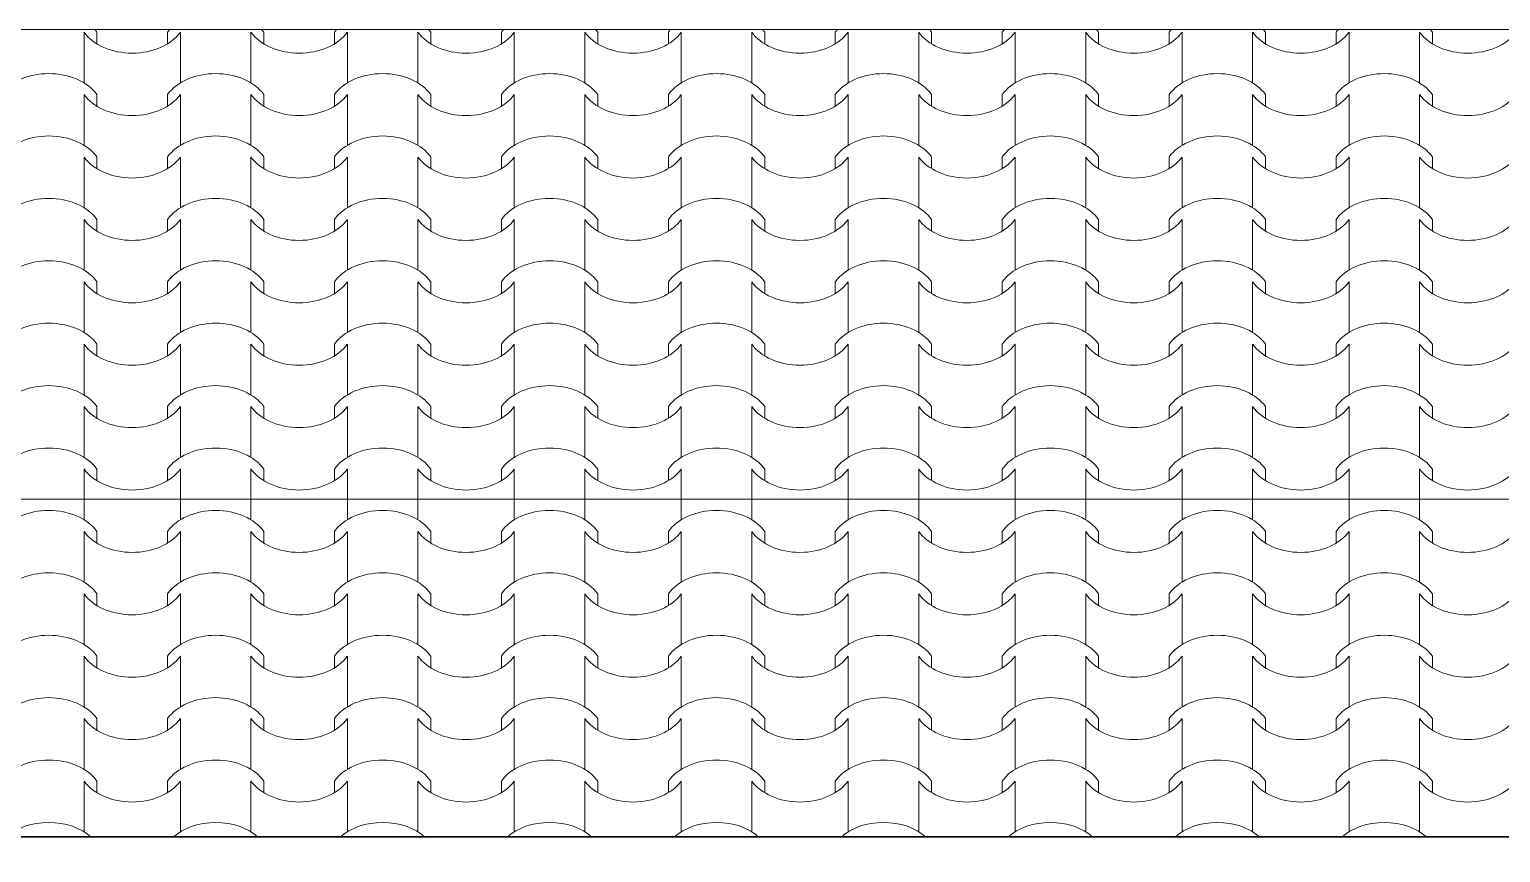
# Model space of a CAD drawing. Header units: millimetres. Extents: x -6000 to 12300, y -11438 to 14364.
# Drawn here: x 7997 to 10504, y 2636 to 4039 of the extents above; entities that cross this region are included whole.
import ezdxf

# ---------------------------------------------------------------- set-up
doc = ezdxf.new("R2010")
doc.units = ezdxf.units.MM
doc.header["$MEASUREMENT"] = 0
doc.layers.add('Shell - Roof', color=7, linetype='Continuous')
doc.layers.add('Structural - Bearing', color=7, linetype='Continuous')
for name, color, linetype, lineweight, true_color in [('Shell - Roof_Pen_No__172', 7, 'Continuous', 13, 0xbf8080), ('Shell - Roof_Pen_No__92', 7, 'Continuous', 13, 0xbf8080), ('Structural - Bearing_Pen_No__89', 7, 'Continuous', 20, 0x71cebe)]:
    doc.layers.add(name, color=color, linetype=linetype, lineweight=lineweight, true_color=true_color)
doc.layers.add('Shell - Roof_Pen_No__32', color=15, linetype='Continuous', lineweight=35)

# ---------------------------------------------------------------- blocks, each defined once
blk = doc.blocks.new('Slab_1_5', base_point=(5100, -111.4))
at = {"layer": 'Structural - Bearing_Pen_No__89', "linetype": 'Continuous', "flags": 128}
blk.add_lwpolyline([(5100, -111.4), (5100, 3238.6), (11500, 3238.6), (11500, -3761.4), (2000, -3761.4), (2000, -111.4)], close=True, dxfattribs=at)
blk = doc.blocks.new('*X6')
at = {"layer": 'Shell - Roof_Pen_No__92', "linetype": 'Continuous'}
for p, q in [((8090.3, 3990.8), (8090.3, 4033.9)), ((8112.3, 4014.1), (8112.3, 4033.9)), ((8232.5, 4014.1), (8232.5, 4033.9)), ((8254.5, 3990.8), (8254.5, 4033.9)), ((8374.8, 3990.8), (8374.8, 4033.9)), ((8396.8, 4014.1), (8396.8, 4033.9)), ((8517, 4014.1), (8517, 4033.9)), ((8539, 3990.8), (8539, 4033.9)), ((8659.2, 3990.8), (8659.2, 4033.9)), ((8681.2, 4014.1), (8681.2, 4033.9)), ((8801.5, 4014.1), (8801.5, 4033.9)), ((8823.5, 3990.8), (8823.5, 4033.9)), ((8943.7, 3990.8), (8943.7, 4033.9)), ((8965.7, 4014.1), (8965.7, 4033.9)), ((9086, 4014.1), (9086, 4033.9)), ((9108, 3990.8), (9108, 4033.9)), ((9228.2, 3990.8), (9228.2, 4033.9)), ((9250.2, 4014.1), (9250.2, 4033.9)), ((9370.4, 4014.1), (9370.4, 4033.9)), ((9392.4, 3990.8), (9392.4, 4033.9)), ((9512.7, 3990.8), (9512.7, 4033.9)), ((9534.7, 4014.1), (9534.7, 4033.9)), ((9654.9, 4014.1), (9654.9, 4033.9)), ((9676.9, 3990.8), (9676.9, 4033.9)), ((9797.2, 3990.8), (9797.2, 4033.9)), ((9819.2, 4014.1), (9819.2, 4033.9)), ((9939.4, 4014.1), (9939.4, 4033.9)), ((9961.4, 3990.8), (9961.4, 4033.9)), ((10081.6, 3990.8), (10081.6, 4033.9)), ((10103.6, 4014.1), (10103.6, 4033.9)), ((10223.9, 4014.1), (10223.9, 4033.9)), ((10245.9, 3990.8), (10245.9, 4033.9)), ((10366.1, 3990.8), (10366.1, 4033.9)), ((10388.1, 4014.1), (10388.1, 4033.9)), ((8090.3, 3947.7), (8090.3, 3990.8)), ((8254.5, 3947.7), (8254.5, 3990.8)), ((8374.8, 3947.7), (8374.8, 3990.8)), ((8539, 3947.7), (8539, 3990.8)), ((8659.2, 3947.7), (8659.2, 3990.8)), ((8823.5, 3947.7), (8823.5, 3990.8)), ((8943.7, 3947.7), (8943.7, 3990.8)), ((9108, 3947.7), (9108, 3990.8)), ((9228.2, 3947.7), (9228.2, 3990.8)), ((9392.4, 3947.7), (9392.4, 3990.8)), ((9512.7, 3947.7), (9512.7, 3990.8)), ((9676.9, 3947.7), (9676.9, 3990.8)), ((9797.2, 3947.7), (9797.2, 3990.8)), ((9961.4, 3947.7), (9961.4, 3990.8)), ((10081.6, 3947.7), (10081.6, 3990.8)), ((10245.9, 3947.7), (10245.9, 3990.8)), ((10366.1, 3947.7), (10366.1, 3990.8)), ((8090.3, 3884.5), (8090.3, 3927.6)), ((8112.3, 3907.8), (8112.3, 3927.6)), ((8232.5, 3907.8), (8232.5, 3927.6)), ((8254.5, 3884.5), (8254.5, 3927.6)), ((8374.8, 3884.5), (8374.8, 3927.6)), ((8396.8, 3907.8), (8396.8, 3927.6)), ((8517, 3907.8), (8517, 3927.6)), ((8539, 3884.5), (8539, 3927.6)), ((8659.2, 3884.5), (8659.2, 3927.6)), ((8681.2, 3907.8), (8681.2, 3927.6)), ((8801.5, 3907.8), (8801.5, 3927.6)), ((8823.5, 3884.5), (8823.5, 3927.6)), ((8943.7, 3884.5), (8943.7, 3927.6)), ((8965.7, 3907.8), (8965.7, 3927.6)), ((9086, 3907.8), (9086, 3927.6)), ((9108, 3884.5), (9108, 3927.6)), ((9228.2, 3884.5), (9228.2, 3927.6)), ((9250.2, 3907.8), (9250.2, 3927.6)), ((9370.4, 3907.8), (9370.4, 3927.6)), ((9392.4, 3884.5), (9392.4, 3927.6)), ((9512.7, 3884.5), (9512.7, 3927.6)), ((9534.7, 3907.8), (9534.7, 3927.6)), ((9654.9, 3907.8), (9654.9, 3927.6)), ((9676.9, 3884.5), (9676.9, 3927.6)), ((9797.2, 3884.5), (9797.2, 3927.6)), ((9819.2, 3907.8), (9819.2, 3927.6)), ((9939.4, 3907.8), (9939.4, 3927.6)), ((9961.4, 3884.5), (9961.4, 3927.6)), ((10081.6, 3884.5), (10081.6, 3927.6)), ((10103.6, 3907.8), (10103.6, 3927.6)), ((10223.9, 3907.8), (10223.9, 3927.6)), ((10245.9, 3884.5), (10245.9, 3927.6)), ((10366.1, 3884.5), (10366.1, 3927.6)), ((10388.1, 3907.8), (10388.1, 3927.6)), ((8090.3, 3841.4), (8090.3, 3884.5)), ((8254.5, 3841.4), (8254.5, 3884.5)), ((8374.8, 3841.4), (8374.8, 3884.5)), ((8539, 3841.4), (8539, 3884.5)), ((8659.2, 3841.4), (8659.2, 3884.5)), ((8823.5, 3841.4), (8823.5, 3884.5)), ((8943.7, 3841.4), (8943.7, 3884.5)), ((9108, 3841.4), (9108, 3884.5)), ((9228.2, 3841.4), (9228.2, 3884.5)), ((9392.4, 3841.4), (9392.4, 3884.5)), ((9512.7, 3841.4), (9512.7, 3884.5)), ((9676.9, 3841.4), (9676.9, 3884.5)), ((9797.2, 3841.4), (9797.2, 3884.5)), ((9961.4, 3841.4), (9961.4, 3884.5)), ((10081.6, 3841.4), (10081.6, 3884.5)), ((10245.9, 3841.4), (10245.9, 3884.5)), ((10366.1, 3841.4), (10366.1, 3884.5)), ((8090.3, 3778.2), (8090.3, 3821.3)), ((8112.3, 3801.5), (8112.3, 3821.3)), ((8232.5, 3801.5), (8232.5, 3821.3)), ((8254.5, 3778.2), (8254.5, 3821.3)), ((8374.8, 3778.2), (8374.8, 3821.3)), ((8396.8, 3801.5), (8396.8, 3821.3)), ((8517, 3801.5), (8517, 3821.3)), ((8539, 3778.2), (8539, 3821.3)), ((8659.2, 3778.2), (8659.2, 3821.3)), ((8681.2, 3801.5), (8681.2, 3821.3)), ((8801.5, 3801.5), (8801.5, 3821.3)), ((8823.5, 3778.2), (8823.5, 3821.3)), ((8943.7, 3778.2), (8943.7, 3821.3)), ((8965.7, 3801.5), (8965.7, 3821.3)), ((9086, 3801.5), (9086, 3821.3)), ((9108, 3778.2), (9108, 3821.3)), ((9228.2, 3778.2), (9228.2, 3821.3)), ((9250.2, 3801.5), (9250.2, 3821.3)), ((9370.4, 3801.5), (9370.4, 3821.3)), ((9392.4, 3778.2), (9392.4, 3821.3)), ((9512.7, 3778.2), (9512.7, 3821.3)), ((9534.7, 3801.5), (9534.7, 3821.3)), ((9654.9, 3801.5), (9654.9, 3821.3)), ((9676.9, 3778.2), (9676.9, 3821.3)), ((9797.2, 3778.2), (9797.2, 3821.3)), ((9819.2, 3801.5), (9819.2, 3821.3)), ((9939.4, 3801.5), (9939.4, 3821.3)), ((9961.4, 3778.2), (9961.4, 3821.3)), ((10081.6, 3778.2), (10081.6, 3821.3)), ((10103.6, 3801.5), (10103.6, 3821.3)), ((10223.9, 3801.5), (10223.9, 3821.3)), ((10245.9, 3778.2), (10245.9, 3821.3)), ((10366.1, 3778.2), (10366.1, 3821.3)), ((10388.1, 3801.5), (10388.1, 3821.3)), ((8090.3, 3735.1), (8090.3, 3778.2)), ((8254.5, 3735.1), (8254.5, 3778.2)), ((8374.8, 3735.1), (8374.8, 3778.2)), ((8539, 3735.1), (8539, 3778.2)), ((8659.2, 3735.1), (8659.2, 3778.2)), ((8823.5, 3735.1), (8823.5, 3778.2)), ((8943.7, 3735.1), (8943.7, 3778.2)), ((9108, 3735.1), (9108, 3778.2)), ((9228.2, 3735.1), (9228.2, 3778.2)), ((9392.4, 3735.1), (9392.4, 3778.2)), ((9512.7, 3735.1), (9512.7, 3778.2)), ((9676.9, 3735.1), (9676.9, 3778.2)), ((9797.2, 3735.1), (9797.2, 3778.2)), ((9961.4, 3735.1), (9961.4, 3778.2)), ((10081.6, 3735.1), (10081.6, 3778.2)), ((10245.9, 3735.1), (10245.9, 3778.2)), ((10366.1, 3735.1), (10366.1, 3778.2)), ((8090.3, 3671.9), (8090.3, 3715)), ((8112.3, 3695.2), (8112.3, 3715)), ((8232.5, 3695.2), (8232.5, 3715)), ((8254.5, 3671.9), (8254.5, 3715)), ((8374.8, 3671.9), (8374.8, 3715)), ((8396.8, 3695.2), (8396.8, 3715)), ((8517, 3695.2), (8517, 3715)), ((8539, 3671.9), (8539, 3715)), ((8659.2, 3671.9), (8659.2, 3715)), ((8681.2, 3695.2), (8681.2, 3715)), ((8801.5, 3695.2), (8801.5, 3715)), ((8823.5, 3671.9), (8823.5, 3715)), ((8943.7, 3671.9), (8943.7, 3715)), ((8965.7, 3695.2), (8965.7, 3715)), ((9086, 3695.2), (9086, 3715)), ((9108, 3671.9), (9108, 3715)), ((9228.2, 3671.9), (9228.2, 3715)), ((9250.2, 3695.2), (9250.2, 3715)), ((9370.4, 3695.2), (9370.4, 3715)), ((9392.4, 3671.9), (9392.4, 3715)), ((9512.7, 3671.9), (9512.7, 3715)), ((9534.7, 3695.2), (9534.7, 3715)), ((9654.9, 3695.2), (9654.9, 3715)), ((9676.9, 3671.9), (9676.9, 3715)), ((9797.2, 3671.9), (9797.2, 3715)), ((9819.2, 3695.2), (9819.2, 3715)), ((9939.4, 3695.2), (9939.4, 3715)), ((9961.4, 3671.9), (9961.4, 3715)), ((10081.6, 3671.9), (10081.6, 3715)), ((10103.6, 3695.2), (10103.6, 3715)), ((10223.9, 3695.2), (10223.9, 3715)), ((10245.9, 3671.9), (10245.9, 3715)), ((10366.1, 3671.9), (10366.1, 3715)), ((10388.1, 3695.2), (10388.1, 3715)), ((8090.3, 3628.7), (8090.3, 3671.9)), ((8254.5, 3628.7), (8254.5, 3671.9)), ((8374.8, 3628.7), (8374.8, 3671.9)), ((8539, 3628.7), (8539, 3671.9)), ((8659.2, 3628.7), (8659.2, 3671.9)), ((8823.5, 3628.7), (8823.5, 3671.9)), ((8943.7, 3628.7), (8943.7, 3671.9)), ((9108, 3628.7), (9108, 3671.9)), ((9228.2, 3628.7), (9228.2, 3671.9)), ((9392.4, 3628.7), (9392.4, 3671.9)), ((9512.7, 3628.7), (9512.7, 3671.9)), ((9676.9, 3628.7), (9676.9, 3671.9)), ((9797.2, 3628.7), (9797.2, 3671.9)), ((9961.4, 3628.7), (9961.4, 3671.9)), ((10081.6, 3628.7), (10081.6, 3671.9)), ((10245.9, 3628.7), (10245.9, 3671.9)), ((10366.1, 3628.7), (10366.1, 3671.9)), ((8090.3, 3565.6), (8090.3, 3608.7)), ((8112.3, 3588.8), (8112.3, 3608.7)), ((8232.5, 3588.8), (8232.5, 3608.7)), ((8254.5, 3565.6), (8254.5, 3608.7)), ((8374.8, 3565.6), (8374.8, 3608.7)), ((8396.8, 3588.8), (8396.8, 3608.7)), ((8517, 3588.8), (8517, 3608.7)), ((8539, 3565.6), (8539, 3608.7)), ((8659.2, 3565.6), (8659.2, 3608.7)), ((8681.2, 3588.8), (8681.2, 3608.7)), ((8801.5, 3588.8), (8801.5, 3608.7)), ((8823.5, 3565.6), (8823.5, 3608.7)), ((8943.7, 3565.6), (8943.7, 3608.7)), ((8965.7, 3588.8), (8965.7, 3608.7)), ((9086, 3588.8), (9086, 3608.7)), ((9108, 3565.6), (9108, 3608.7)), ((9228.2, 3565.6), (9228.2, 3608.7)), ((9250.2, 3588.8), (9250.2, 3608.7)), ((9370.4, 3588.8), (9370.4, 3608.7)), ((9392.4, 3565.6), (9392.4, 3608.7)), ((9512.7, 3565.6), (9512.7, 3608.7)), ((9534.7, 3588.8), (9534.7, 3608.7)), ((9654.9, 3588.8), (9654.9, 3608.7)), ((9676.9, 3565.6), (9676.9, 3608.7)), ((9797.2, 3565.6), (9797.2, 3608.7)), ((9819.2, 3588.8), (9819.2, 3608.7)), ((9939.4, 3588.8), (9939.4, 3608.7)), ((9961.4, 3565.6), (9961.4, 3608.7)), ((10081.6, 3565.6), (10081.6, 3608.7)), ((10103.6, 3588.8), (10103.6, 3608.7)), ((10223.9, 3588.8), (10223.9, 3608.7)), ((10245.9, 3565.6), (10245.9, 3608.7)), ((10366.1, 3565.6), (10366.1, 3608.7)), ((10388.1, 3588.8), (10388.1, 3608.7)), ((8090.3, 3522.4), (8090.3, 3565.6)), ((8254.5, 3522.4), (8254.5, 3565.6)), ((8374.8, 3522.4), (8374.8, 3565.6)), ((8539, 3522.4), (8539, 3565.6)), ((8659.2, 3522.4), (8659.2, 3565.6)), ((8823.5, 3522.4), (8823.5, 3565.6)), ((8943.7, 3522.4), (8943.7, 3565.6)), ((9108, 3522.4), (9108, 3565.6)), ((9228.2, 3522.4), (9228.2, 3565.6)), ((9392.4, 3522.4), (9392.4, 3565.6)), ((9512.7, 3522.4), (9512.7, 3565.6)), ((9676.9, 3522.4), (9676.9, 3565.6)), ((9797.2, 3522.4), (9797.2, 3565.6)), ((9961.4, 3522.4), (9961.4, 3565.6)), ((10081.6, 3522.4), (10081.6, 3565.6)), ((10245.9, 3522.4), (10245.9, 3565.6)), ((10366.1, 3522.4), (10366.1, 3565.6)), ((8090.3, 3459.3), (8090.3, 3502.4)), ((8112.3, 3482.5), (8112.3, 3502.4)), ((8232.5, 3482.5), (8232.5, 3502.4)), ((8254.5, 3459.3), (8254.5, 3502.4)), ((8374.8, 3459.3), (8374.8, 3502.4)), ((8396.8, 3482.5), (8396.8, 3502.4)), ((8517, 3482.5), (8517, 3502.4)), ((8539, 3459.3), (8539, 3502.4)), ((8659.2, 3459.3), (8659.2, 3502.4)), ((8681.2, 3482.5), (8681.2, 3502.4)), ((8801.5, 3482.5), (8801.5, 3502.4)), ((8823.5, 3459.3), (8823.5, 3502.4)), ((8943.7, 3459.3), (8943.7, 3502.4)), ((8965.7, 3482.5), (8965.7, 3502.4)), ((9086, 3482.5), (9086, 3502.4)), ((9108, 3459.3), (9108, 3502.4)), ((9228.2, 3459.3), (9228.2, 3502.4)), ((9250.2, 3482.5), (9250.2, 3502.4)), ((9370.4, 3482.5), (9370.4, 3502.4)), ((9392.4, 3459.3), (9392.4, 3502.4)), ((9512.7, 3459.3), (9512.7, 3502.4)), ((9534.7, 3482.5), (9534.7, 3502.4)), ((9654.9, 3482.5), (9654.9, 3502.4)), ((9676.9, 3459.3), (9676.9, 3502.4)), ((9797.2, 3459.3), (9797.2, 3502.4)), ((9819.2, 3482.5), (9819.2, 3502.4)), ((9939.4, 3482.5), (9939.4, 3502.4)), ((9961.4, 3459.3), (9961.4, 3502.4)), ((10081.6, 3459.3), (10081.6, 3502.4)), ((10103.6, 3482.5), (10103.6, 3502.4)), ((10223.9, 3482.5), (10223.9, 3502.4)), ((10245.9, 3459.3), (10245.9, 3502.4)), ((10366.1, 3459.3), (10366.1, 3502.4)), ((10388.1, 3482.5), (10388.1, 3502.4)), ((8090.3, 3416.1), (8090.3, 3459.3)), ((8254.5, 3416.1), (8254.5, 3459.3)), ((8374.8, 3416.1), (8374.8, 3459.3)), ((8539, 3416.1), (8539, 3459.3)), ((8659.2, 3416.1), (8659.2, 3459.3)), ((8823.5, 3416.1), (8823.5, 3459.3)), ((8943.7, 3416.1), (8943.7, 3459.3)), ((9108, 3416.1), (9108, 3459.3)), ((9228.2, 3416.1), (9228.2, 3459.3)), ((9392.4, 3416.1), (9392.4, 3459.3)), ((9512.7, 3416.1), (9512.7, 3459.3)), ((9676.9, 3416.1), (9676.9, 3459.3)), ((9797.2, 3416.1), (9797.2, 3459.3)), ((9961.4, 3416.1), (9961.4, 3459.3)), ((10081.6, 3416.1), (10081.6, 3459.3)), ((10245.9, 3416.1), (10245.9, 3459.3)), ((10366.1, 3416.1), (10366.1, 3459.3)), ((8090.3, 3352.9), (8090.3, 3396.1)), ((8112.3, 3376.2), (8112.3, 3396.1)), ((8232.5, 3376.2), (8232.5, 3396.1)), ((8254.5, 3352.9), (8254.5, 3396.1)), ((8374.8, 3352.9), (8374.8, 3396.1)), ((8396.8, 3376.2), (8396.8, 3396.1)), ((8517, 3376.2), (8517, 3396.1)), ((8539, 3352.9), (8539, 3396.1)), ((8659.2, 3352.9), (8659.2, 3396.1)), ((8681.2, 3376.2), (8681.2, 3396.1)), ((8801.5, 3376.2), (8801.5, 3396.1)), ((8823.5, 3352.9), (8823.5, 3396.1)), ((8943.7, 3352.9), (8943.7, 3396.1)), ((8965.7, 3376.2), (8965.7, 3396.1)), ((9086, 3376.2), (9086, 3396.1)), ((9108, 3352.9), (9108, 3396.1)), ((9228.2, 3352.9), (9228.2, 3396.1)), ((9250.2, 3376.2), (9250.2, 3396.1)), ((9370.4, 3376.2), (9370.4, 3396.1)), ((9392.4, 3352.9), (9392.4, 3396.1)), ((9512.7, 3352.9), (9512.7, 3396.1)), ((9534.7, 3376.2), (9534.7, 3396.1)), ((9654.9, 3376.2), (9654.9, 3396.1)), ((9676.9, 3352.9), (9676.9, 3396.1)), ((9797.2, 3352.9), (9797.2, 3396.1)), ((9819.2, 3376.2), (9819.2, 3396.1)), ((9939.4, 3376.2), (9939.4, 3396.1)), ((9961.4, 3352.9), (9961.4, 3396.1)), ((10081.6, 3352.9), (10081.6, 3396.1)), ((10103.6, 3376.2), (10103.6, 3396.1)), ((10223.9, 3376.2), (10223.9, 3396.1)), ((10245.9, 3352.9), (10245.9, 3396.1)), ((10366.1, 3352.9), (10366.1, 3396.1)), ((10388.1, 3376.2), (10388.1, 3396.1)), ((8090.3, 3309.8), (8090.3, 3352.9)), ((8254.5, 3309.8), (8254.5, 3352.9)), ((8374.8, 3309.8), (8374.8, 3352.9)), ((8539, 3309.8), (8539, 3352.9)), ((8659.2, 3309.8), (8659.2, 3352.9)), ((8823.5, 3309.8), (8823.5, 3352.9)), ((8943.7, 3309.8), (8943.7, 3352.9)), ((9108, 3309.8), (9108, 3352.9)), ((9228.2, 3309.8), (9228.2, 3352.9)), ((9392.4, 3309.8), (9392.4, 3352.9)), ((9512.7, 3309.8), (9512.7, 3352.9)), ((9676.9, 3309.8), (9676.9, 3352.9)), ((9797.2, 3309.8), (9797.2, 3352.9)), ((9961.4, 3309.8), (9961.4, 3352.9)), ((10081.6, 3309.8), (10081.6, 3352.9)), ((10245.9, 3309.8), (10245.9, 3352.9)), ((10366.1, 3309.8), (10366.1, 3352.9)), ((8090.3, 3246.6), (8090.3, 3289.8)), ((8112.3, 3269.9), (8112.3, 3289.8)), ((8232.5, 3269.9), (8232.5, 3289.8)), ((8254.5, 3246.6), (8254.5, 3289.8)), ((8374.8, 3246.6), (8374.8, 3289.8)), ((8396.8, 3269.9), (8396.8, 3289.8)), ((8517, 3269.9), (8517, 3289.8)), ((8539, 3246.6), (8539, 3289.8)), ((8659.2, 3246.6), (8659.2, 3289.8)), ((8681.2, 3269.9), (8681.2, 3289.8)), ((8801.5, 3269.9), (8801.5, 3289.8)), ((8823.5, 3246.6), (8823.5, 3289.8)), ((8943.7, 3246.6), (8943.7, 3289.8)), ((8965.7, 3269.9), (8965.7, 3289.8)), ((9086, 3269.9), (9086, 3289.8)), ((9108, 3246.6), (9108, 3289.8)), ((9228.2, 3246.6), (9228.2, 3289.8)), ((9250.2, 3269.9), (9250.2, 3289.8)), ((9370.4, 3269.9), (9370.4, 3289.8)), ((9392.4, 3246.6), (9392.4, 3289.8)), ((9512.7, 3246.6), (9512.7, 3289.8)), ((9534.7, 3269.9), (9534.7, 3289.8)), ((9654.9, 3269.9), (9654.9, 3289.8)), ((9676.9, 3246.6), (9676.9, 3289.8)), ((9797.2, 3246.6), (9797.2, 3289.8)), ((9819.2, 3269.9), (9819.2, 3289.8)), ((9939.4, 3269.9), (9939.4, 3289.8)), ((9961.4, 3246.6), (9961.4, 3289.8)), ((10081.6, 3246.6), (10081.6, 3289.8)), ((10103.6, 3269.9), (10103.6, 3289.8)), ((10223.9, 3269.9), (10223.9, 3289.8)), ((10245.9, 3246.6), (10245.9, 3289.8)), ((10366.1, 3246.6), (10366.1, 3289.8)), ((10388.1, 3269.9), (10388.1, 3289.8)), ((8090.3, 3203.5), (8090.3, 3246.6)), ((8254.5, 3203.5), (8254.5, 3246.6)), ((8374.8, 3203.5), (8374.8, 3246.6)), ((8539, 3203.5), (8539, 3246.6)), ((8659.2, 3203.5), (8659.2, 3246.6)), ((8823.5, 3203.5), (8823.5, 3246.6)), ((8943.7, 3203.5), (8943.7, 3246.6)), ((9108, 3203.5), (9108, 3246.6)), ((9228.2, 3203.5), (9228.2, 3246.6)), ((9392.4, 3203.5), (9392.4, 3246.6)), ((9512.7, 3203.5), (9512.7, 3246.6)), ((9676.9, 3203.5), (9676.9, 3246.6)), ((9797.2, 3203.5), (9797.2, 3246.6)), ((9961.4, 3203.5), (9961.4, 3246.6)), ((10081.6, 3203.5), (10081.6, 3246.6)), ((10245.9, 3203.5), (10245.9, 3246.6)), ((10366.1, 3203.5), (10366.1, 3246.6)), ((8090.3, 3140.3), (8090.3, 3183.5)), ((8112.3, 3163.6), (8112.3, 3183.5)), ((8232.5, 3163.6), (8232.5, 3183.5)), ((8254.5, 3140.3), (8254.5, 3183.5)), ((8374.8, 3140.3), (8374.8, 3183.5)), ((8396.8, 3163.6), (8396.8, 3183.5)), ((8517, 3163.6), (8517, 3183.5)), ((8539, 3140.3), (8539, 3183.5)), ((8659.2, 3140.3), (8659.2, 3183.5)), ((8681.2, 3163.6), (8681.2, 3183.5)), ((8801.5, 3163.6), (8801.5, 3183.5)), ((8823.5, 3140.3), (8823.5, 3183.5)), ((8943.7, 3140.3), (8943.7, 3183.5)), ((8965.7, 3163.6), (8965.7, 3183.5)), ((9086, 3163.6), (9086, 3183.5)), ((9108, 3140.3), (9108, 3183.5)), ((9228.2, 3140.3), (9228.2, 3183.5)), ((9250.2, 3163.6), (9250.2, 3183.5)), ((9370.4, 3163.6), (9370.4, 3183.5)), ((9392.4, 3140.3), (9392.4, 3183.5)), ((9512.7, 3140.3), (9512.7, 3183.5)), ((9534.7, 3163.6), (9534.7, 3183.5)), ((9654.9, 3163.6), (9654.9, 3183.5)), ((9676.9, 3140.3), (9676.9, 3183.5)), ((9797.2, 3140.3), (9797.2, 3183.5)), ((9819.2, 3163.6), (9819.2, 3183.5)), ((9939.4, 3163.6), (9939.4, 3183.5)), ((9961.4, 3140.3), (9961.4, 3183.5)), ((10081.6, 3140.3), (10081.6, 3183.5)), ((10103.6, 3163.6), (10103.6, 3183.5)), ((10223.9, 3163.6), (10223.9, 3183.5)), ((10245.9, 3140.3), (10245.9, 3183.5)), ((10366.1, 3140.3), (10366.1, 3183.5)), ((10388.1, 3163.6), (10388.1, 3183.5)), ((8090.3, 3097.2), (8090.3, 3140.3)), ((8254.5, 3097.2), (8254.5, 3140.3)), ((8374.8, 3097.2), (8374.8, 3140.3)), ((8539, 3097.2), (8539, 3140.3)), ((8659.2, 3097.2), (8659.2, 3140.3)), ((8823.5, 3097.2), (8823.5, 3140.3)), ((8943.7, 3097.2), (8943.7, 3140.3)), ((9108, 3097.2), (9108, 3140.3)), ((9228.2, 3097.2), (9228.2, 3140.3)), ((9392.4, 3097.2), (9392.4, 3140.3)), ((9512.7, 3097.2), (9512.7, 3140.3)), ((9676.9, 3097.2), (9676.9, 3140.3)), ((9797.2, 3097.2), (9797.2, 3140.3)), ((9961.4, 3097.2), (9961.4, 3140.3)), ((10081.6, 3097.2), (10081.6, 3140.3)), ((10245.9, 3097.2), (10245.9, 3140.3)), ((10366.1, 3097.2), (10366.1, 3140.3)), ((8090.3, 3034), (8090.3, 3077.1)), ((8112.3, 3057.3), (8112.3, 3077.1)), ((8232.5, 3057.3), (8232.5, 3077.1)), ((8254.5, 3034), (8254.5, 3077.1)), ((8374.8, 3034), (8374.8, 3077.1)), ((8396.8, 3057.3), (8396.8, 3077.1)), ((8517, 3057.3), (8517, 3077.1)), ((8539, 3034), (8539, 3077.1)), ((8659.2, 3034), (8659.2, 3077.1)), ((8681.2, 3057.3), (8681.2, 3077.1)), ((8801.5, 3057.3), (8801.5, 3077.1)), ((8823.5, 3034), (8823.5, 3077.1)), ((8943.7, 3034), (8943.7, 3077.1)), ((8965.7, 3057.3), (8965.7, 3077.1)), ((9086, 3057.3), (9086, 3077.1)), ((9108, 3034), (9108, 3077.1)), ((9228.2, 3034), (9228.2, 3077.1)), ((9250.2, 3057.3), (9250.2, 3077.1)), ((9370.4, 3057.3), (9370.4, 3077.1)), ((9392.4, 3034), (9392.4, 3077.1)), ((9512.7, 3034), (9512.7, 3077.1)), ((9534.7, 3057.3), (9534.7, 3077.1)), ((9654.9, 3057.3), (9654.9, 3077.1)), ((9676.9, 3034), (9676.9, 3077.1)), ((9797.2, 3034), (9797.2, 3077.1)), ((9819.2, 3057.3), (9819.2, 3077.1)), ((9939.4, 3057.3), (9939.4, 3077.1)), ((9961.4, 3034), (9961.4, 3077.1)), ((10081.6, 3034), (10081.6, 3077.1)), ((10103.6, 3057.3), (10103.6, 3077.1)), ((10223.9, 3057.3), (10223.9, 3077.1)), ((10245.9, 3034), (10245.9, 3077.1)), ((10366.1, 3034), (10366.1, 3077.1)), ((10388.1, 3057.3), (10388.1, 3077.1)), ((8090.3, 2990.9), (8090.3, 3034)), ((8254.5, 2990.9), (8254.5, 3034)), ((8374.8, 2990.9), (8374.8, 3034)), ((8539, 2990.9), (8539, 3034)), ((8659.2, 2990.9), (8659.2, 3034)), ((8823.5, 2990.9), (8823.5, 3034)), ((8943.7, 2990.9), (8943.7, 3034)), ((9108, 2990.9), (9108, 3034)), ((9228.2, 2990.9), (9228.2, 3034)), ((9392.4, 2990.9), (9392.4, 3034)), ((9512.7, 2990.9), (9512.7, 3034)), ((9676.9, 2990.9), (9676.9, 3034)), ((9797.2, 2990.9), (9797.2, 3034)), ((9961.4, 2990.9), (9961.4, 3034)), ((10081.6, 2990.9), (10081.6, 3034)), ((10245.9, 2990.9), (10245.9, 3034)), ((10366.1, 2990.9), (10366.1, 3034)), ((8090.3, 2927.7), (8090.3, 2970.8)), ((8112.3, 2951), (8112.3, 2970.8)), ((8232.5, 2951), (8232.5, 2970.8)), ((8254.5, 2927.7), (8254.5, 2970.8)), ((8374.8, 2927.7), (8374.8, 2970.8)), ((8396.8, 2951), (8396.8, 2970.8)), ((8517, 2951), (8517, 2970.8)), ((8539, 2927.7), (8539, 2970.8)), ((8659.2, 2927.7), (8659.2, 2970.8)), ((8681.2, 2951), (8681.2, 2970.8)), ((8801.5, 2951), (8801.5, 2970.8)), ((8823.5, 2927.7), (8823.5, 2970.8)), ((8943.7, 2927.7), (8943.7, 2970.8)), ((8965.7, 2951), (8965.7, 2970.8)), ((9086, 2951), (9086, 2970.8)), ((9108, 2927.7), (9108, 2970.8)), ((9228.2, 2927.7), (9228.2, 2970.8)), ((9250.2, 2951), (9250.2, 2970.8)), ((9370.4, 2951), (9370.4, 2970.8)), ((9392.4, 2927.7), (9392.4, 2970.8)), ((9512.7, 2927.7), (9512.7, 2970.8)), ((9534.7, 2951), (9534.7, 2970.8)), ((9654.9, 2951), (9654.9, 2970.8)), ((9676.9, 2927.7), (9676.9, 2970.8)), ((9797.2, 2927.7), (9797.2, 2970.8)), ((9819.2, 2951), (9819.2, 2970.8)), ((9939.4, 2951), (9939.4, 2970.8)), ((9961.4, 2927.7), (9961.4, 2970.8)), ((10081.6, 2927.7), (10081.6, 2970.8)), ((10103.6, 2951), (10103.6, 2970.8)), ((10223.9, 2951), (10223.9, 2970.8)), ((10245.9, 2927.7), (10245.9, 2970.8)), ((10366.1, 2927.7), (10366.1, 2970.8)), ((10388.1, 2951), (10388.1, 2970.8)), ((8090.3, 2884.6), (8090.3, 2927.7)), ((8254.5, 2884.6), (8254.5, 2927.7)), ((8374.8, 2884.6), (8374.8, 2927.7)), ((8539, 2884.6), (8539, 2927.7)), ((8659.2, 2884.6), (8659.2, 2927.7)), ((8823.5, 2884.6), (8823.5, 2927.7)), ((8943.7, 2884.6), (8943.7, 2927.7)), ((9108, 2884.6), (9108, 2927.7)), ((9228.2, 2884.6), (9228.2, 2927.7)), ((9392.4, 2884.6), (9392.4, 2927.7)), ((9512.7, 2884.6), (9512.7, 2927.7)), ((9676.9, 2884.6), (9676.9, 2927.7)), ((9797.2, 2884.6), (9797.2, 2927.7)), ((9961.4, 2884.6), (9961.4, 2927.7)), ((10081.6, 2884.6), (10081.6, 2927.7)), ((10245.9, 2884.6), (10245.9, 2927.7)), ((10366.1, 2884.6), (10366.1, 2927.7)), ((8090.3, 2821.4), (8090.3, 2864.5)), ((8112.3, 2844.7), (8112.3, 2864.5)), ((8232.5, 2844.7), (8232.5, 2864.5)), ((8254.5, 2821.4), (8254.5, 2864.5)), ((8374.8, 2821.4), (8374.8, 2864.5)), ((8396.8, 2844.7), (8396.8, 2864.5)), ((8517, 2844.7), (8517, 2864.5)), ((8539, 2821.4), (8539, 2864.5)), ((8659.2, 2821.4), (8659.2, 2864.5)), ((8681.2, 2844.7), (8681.2, 2864.5)), ((8801.5, 2844.7), (8801.5, 2864.5)), ((8823.5, 2821.4), (8823.5, 2864.5)), ((8943.7, 2821.4), (8943.7, 2864.5)), ((8965.7, 2844.7), (8965.7, 2864.5)), ((9086, 2844.7), (9086, 2864.5)), ((9108, 2821.4), (9108, 2864.5)), ((9228.2, 2821.4), (9228.2, 2864.5)), ((9250.2, 2844.7), (9250.2, 2864.5)), ((9370.4, 2844.7), (9370.4, 2864.5)), ((9392.4, 2821.4), (9392.4, 2864.5)), ((9512.7, 2821.4), (9512.7, 2864.5)), ((9534.7, 2844.7), (9534.7, 2864.5)), ((9654.9, 2844.7), (9654.9, 2864.5)), ((9676.9, 2821.4), (9676.9, 2864.5)), ((9797.2, 2821.4), (9797.2, 2864.5)), ((9819.2, 2844.7), (9819.2, 2864.5)), ((9939.4, 2844.7), (9939.4, 2864.5)), ((9961.4, 2821.4), (9961.4, 2864.5)), ((10081.6, 2821.4), (10081.6, 2864.5)), ((10103.6, 2844.7), (10103.6, 2864.5)), ((10223.9, 2844.7), (10223.9, 2864.5)), ((10245.9, 2821.4), (10245.9, 2864.5)), ((10366.1, 2821.4), (10366.1, 2864.5)), ((10388.1, 2844.7), (10388.1, 2864.5)), ((8090.3, 2778.3), (8090.3, 2821.4)), ((8254.5, 2778.3), (8254.5, 2821.4)), ((8374.8, 2778.3), (8374.8, 2821.4)), ((8539, 2778.3), (8539, 2821.4)), ((8659.2, 2778.3), (8659.2, 2821.4)), ((8823.5, 2778.3), (8823.5, 2821.4)), ((8943.7, 2778.3), (8943.7, 2821.4)), ((9108, 2778.3), (9108, 2821.4)), ((9228.2, 2778.3), (9228.2, 2821.4)), ((9392.4, 2778.3), (9392.4, 2821.4)), ((9512.7, 2778.3), (9512.7, 2821.4)), ((9676.9, 2778.3), (9676.9, 2821.4)), ((9797.2, 2778.3), (9797.2, 2821.4)), ((9961.4, 2778.3), (9961.4, 2821.4)), ((10081.6, 2778.3), (10081.6, 2821.4)), ((10245.9, 2778.3), (10245.9, 2821.4)), ((10366.1, 2778.3), (10366.1, 2821.4)), ((8090.3, 2715.1), (8090.3, 2758.2)), ((8112.3, 2738.4), (8112.3, 2758.2)), ((8232.5, 2738.4), (8232.5, 2758.2)), ((8254.5, 2715.1), (8254.5, 2758.2)), ((8374.8, 2715.1), (8374.8, 2758.2)), ((8396.8, 2738.4), (8396.8, 2758.2)), ((8517, 2738.4), (8517, 2758.2)), ((8539, 2715.1), (8539, 2758.2)), ((8659.2, 2715.1), (8659.2, 2758.2)), ((8681.2, 2738.4), (8681.2, 2758.2)), ((8801.5, 2738.4), (8801.5, 2758.2)), ((8823.5, 2715.1), (8823.5, 2758.2)), ((8943.7, 2715.1), (8943.7, 2758.2)), ((8965.7, 2738.4), (8965.7, 2758.2)), ((9086, 2738.4), (9086, 2758.2)), ((9108, 2715.1), (9108, 2758.2)), ((9228.2, 2715.1), (9228.2, 2758.2)), ((9250.2, 2738.4), (9250.2, 2758.2)), ((9370.4, 2738.4), (9370.4, 2758.2)), ((9392.4, 2715.1), (9392.4, 2758.2)), ((9512.7, 2715.1), (9512.7, 2758.2)), ((9534.7, 2738.4), (9534.7, 2758.2)), ((9654.9, 2738.4), (9654.9, 2758.2)), ((9676.9, 2715.1), (9676.9, 2758.2)), ((9797.2, 2715.1), (9797.2, 2758.2)), ((9819.2, 2738.4), (9819.2, 2758.2)), ((9939.4, 2738.4), (9939.4, 2758.2)), ((9961.4, 2715.1), (9961.4, 2758.2)), ((10081.6, 2715.1), (10081.6, 2758.2)), ((10103.6, 2738.4), (10103.6, 2758.2)), ((10223.9, 2738.4), (10223.9, 2758.2)), ((10245.9, 2715.1), (10245.9, 2758.2)), ((10366.1, 2715.1), (10366.1, 2758.2)), ((10388.1, 2738.4), (10388.1, 2758.2)), ((8090.3, 2672), (8090.3, 2715.1)), ((8254.5, 2672), (8254.5, 2715.1)), ((8374.8, 2672), (8374.8, 2715.1)), ((8539, 2672), (8539, 2715.1)), ((8659.2, 2672), (8659.2, 2715.1)), ((8823.5, 2672), (8823.5, 2715.1)), ((8943.7, 2672), (8943.7, 2715.1)), ((9108, 2672), (9108, 2715.1)), ((9228.2, 2672), (9228.2, 2715.1)), ((9392.4, 2672), (9392.4, 2715.1)), ((9512.7, 2672), (9512.7, 2715.1)), ((9676.9, 2672), (9676.9, 2715.1)), ((9797.2, 2672), (9797.2, 2715.1)), ((9961.4, 2672), (9961.4, 2715.1)), ((10081.6, 2672), (10081.6, 2715.1)), ((10245.9, 2672), (10245.9, 2715.1)), ((10366.1, 2672), (10366.1, 2715.1))]:
    blk.add_line(p, q, dxfattribs=at)
for centre, major_axis, start_param, end_param in [((8030.2, 4004.7), (91.9, 0), 0.466079, 0.549577), ((8314.6, 4004.7), (91.9, 0), 2.592015, 2.675513), ((8314.6, 4004.7), (91.9, 0), 0.466079, 0.549577), ((8599.1, 4004.7), (91.9, 0), 2.592015, 2.675513), ((8599.1, 4004.7), (91.9, 0), 0.466079, 0.549577), ((8883.6, 4004.7), (91.9, 0), 2.592015, 2.675513), ((8883.6, 4004.7), (91.9, 0), 0.466079, 0.549577), ((9168.1, 4004.7), (91.9, 0), 2.592015, 2.675513), ((9168.1, 4004.7), (91.9, 0), 0.466079, 0.549577), ((9452.6, 4004.7), (91.9, 0), 2.592015, 2.675513), ((9452.6, 4004.7), (91.9, 0), 0.466079, 0.549577), ((9737, 4004.7), (91.9, 0), 2.592015, 2.675513), ((9737, 4004.7), (91.9, 0), 0.466079, 0.549577), ((10021.5, 4004.7), (91.9, 0), 2.592015, 2.675513), ((10021.5, 4004.7), (91.9, 0), 0.466079, 0.549577), ((10306, 4004.7), (91.9, 0), 2.592015, 2.675513), ((10306, 4004.7), (91.9, 0), 0.466079, 0.549577), ((8172.7, 4063.6), (92.5, 0), 3.612631, 4.709413), ((8172.1, 4063.6), (92.5, 0), 4.715365, 5.812147), ((8457.2, 4063.6), (92.5, 0), 3.612631, 4.709413), ((8456.6, 4063.6), (92.5, 0), 4.715365, 5.812147), ((8741.6, 4063.6), (92.5, 0), 3.612631, 4.709413), ((8741.1, 4063.6), (92.5, 0), 4.715365, 5.812147), ((9026.1, 4063.6), (92.5, 0), 3.612631, 4.709413), ((9025.6, 4063.6), (92.5, 0), 4.715365, 5.812147), ((9310.6, 4063.6), (92.5, 0), 3.612631, 4.709413), ((9310, 4063.6), (92.5, 0), 4.715365, 5.812147), ((9595.1, 4063.6), (92.5, 0), 3.612631, 4.709413), ((9594.5, 4063.6), (92.5, 0), 4.715365, 5.812147), ((9879.6, 4063.6), (92.5, 0), 3.612631, 4.709413), ((9879, 4063.6), (92.5, 0), 4.715365, 5.812147), ((10164, 4063.6), (92.5, 0), 3.612631, 4.709413), ((10163.5, 4063.6), (92.5, 0), 4.715365, 5.812147), ((10448.5, 4063.6), (92.5, 0), 3.612631, 4.709413), ((10448, 4063.6), (92.5, 0), 4.715365, 5.812147), ((8030.2, 3898.4), (91.9, 0), 0.466079, 2.675513), ((8314.6, 3898.4), (91.9, 0), 0.466079, 2.675513), ((8599.1, 3898.4), (91.9, 0), 0.466079, 2.675513), ((8883.6, 3898.4), (91.9, 0), 0.466079, 2.675513), ((9168.1, 3898.4), (91.9, 0), 0.466079, 2.675513), ((9452.6, 3898.4), (91.9, 0), 0.466079, 2.675513), ((9737, 3898.4), (91.9, 0), 0.466079, 2.675513), ((10021.5, 3898.4), (91.9, 0), 0.466079, 2.675513), ((10306, 3898.4), (91.9, 0), 0.466079, 2.675513), ((8172.7, 3957.3), (92.5, 0), 3.612631, 4.709413), ((8172.1, 3957.3), (92.5, 0), 4.715365, 5.812147), ((8457.2, 3957.3), (92.5, 0), 3.612631, 4.709413), ((8456.6, 3957.3), (92.5, 0), 4.715365, 5.812147), ((8741.6, 3957.3), (92.5, 0), 3.612631, 4.709413), ((8741.1, 3957.3), (92.5, 0), 4.715365, 5.812147), ((9026.1, 3957.3), (92.5, 0), 3.612631, 4.709413), ((9025.6, 3957.3), (92.5, 0), 4.715365, 5.812147), ((9310.6, 3957.3), (92.5, 0), 3.612631, 4.709413), ((9310, 3957.3), (92.5, 0), 4.715365, 5.812147), ((9595.1, 3957.3), (92.5, 0), 3.612631, 4.709413), ((9594.5, 3957.3), (92.5, 0), 4.715365, 5.812147), ((9879.6, 3957.3), (92.5, 0), 3.612631, 4.709413), ((9879, 3957.3), (92.5, 0), 4.715365, 5.812147), ((10164, 3957.3), (92.5, 0), 3.612631, 4.709413), ((10163.5, 3957.3), (92.5, 0), 4.715365, 5.812147), ((10448.5, 3957.3), (92.5, 0), 3.612631, 4.709413), ((10448, 3957.3), (92.5, 0), 4.715365, 5.812147), ((8030.2, 3792.1), (91.9, 0), 0.466079, 2.675513), ((8314.6, 3792.1), (91.9, 0), 0.466079, 2.675513), ((8599.1, 3792.1), (91.9, 0), 0.466079, 2.675513), ((8883.6, 3792.1), (91.9, 0), 0.466079, 2.675513), ((9168.1, 3792.1), (91.9, 0), 0.466079, 2.675513), ((9452.6, 3792.1), (91.9, 0), 0.466079, 2.675513), ((9737, 3792.1), (91.9, 0), 0.466079, 2.675513), ((10021.5, 3792.1), (91.9, 0), 0.466079, 2.675513), ((10306, 3792.1), (91.9, 0), 0.466079, 2.675513), ((8172.7, 3850.9), (92.5, 0), 3.612631, 4.709413), ((8172.1, 3850.9), (92.5, 0), 4.715365, 5.812147), ((8457.2, 3850.9), (92.5, 0), 3.612631, 4.709413), ((8456.6, 3850.9), (92.5, 0), 4.715365, 5.812147), ((8741.6, 3850.9), (92.5, 0), 3.612631, 4.709413), ((8741.1, 3850.9), (92.5, 0), 4.715365, 5.812147), ((9026.1, 3850.9), (92.5, 0), 3.612631, 4.709413), ((9025.6, 3850.9), (92.5, 0), 4.715365, 5.812147), ((9310.6, 3850.9), (92.5, 0), 3.612631, 4.709413), ((9310, 3850.9), (92.5, 0), 4.715365, 5.812147), ((9595.1, 3850.9), (92.5, 0), 3.612631, 4.709413), ((9594.5, 3850.9), (92.5, 0), 4.715365, 5.812147), ((9879.6, 3850.9), (92.5, 0), 3.612631, 4.709413), ((9879, 3850.9), (92.5, 0), 4.715365, 5.812147), ((10164, 3850.9), (92.5, 0), 3.612631, 4.709413), ((10163.5, 3850.9), (92.5, 0), 4.715365, 5.812147), ((10448.5, 3850.9), (92.5, 0), 3.612631, 4.709413), ((10448, 3850.9), (92.5, 0), 4.715365, 5.812147), ((8030.2, 3685.8), (91.9, 0), 0.466079, 2.675513), ((8314.6, 3685.8), (91.9, 0), 0.466079, 2.675513), ((8599.1, 3685.8), (91.9, 0), 0.466079, 2.675513), ((8883.6, 3685.8), (91.9, 0), 0.466079, 2.675513), ((9168.1, 3685.8), (91.9, 0), 0.466079, 2.675513), ((9452.6, 3685.8), (91.9, 0), 0.466079, 2.675513), ((9737, 3685.8), (91.9, 0), 0.466079, 2.675513), ((10021.5, 3685.8), (91.9, 0), 0.466079, 2.675513), ((10306, 3685.8), (91.9, 0), 0.466079, 2.675513), ((8172.7, 3744.6), (92.5, 0), 3.612631, 4.709413), ((8172.1, 3744.6), (92.5, 0), 4.715365, 5.812147), ((8457.2, 3744.6), (92.5, 0), 3.612631, 4.709413), ((8456.6, 3744.6), (92.5, 0), 4.715365, 5.812147), ((8741.6, 3744.6), (92.5, 0), 3.612631, 4.709413), ((8741.1, 3744.6), (92.5, 0), 4.715365, 5.812147), ((9026.1, 3744.6), (92.5, 0), 3.612631, 4.709413), ((9025.6, 3744.6), (92.5, 0), 4.715365, 5.812147), ((9310.6, 3744.6), (92.5, 0), 3.612631, 4.709413), ((9310, 3744.6), (92.5, 0), 4.715365, 5.812147), ((9595.1, 3744.6), (92.5, 0), 3.612631, 4.709413), ((9594.5, 3744.6), (92.5, 0), 4.715365, 5.812147), ((9879.6, 3744.6), (92.5, 0), 3.612631, 4.709413), ((9879, 3744.6), (92.5, 0), 4.715365, 5.812147), ((10164, 3744.6), (92.5, 0), 3.612631, 4.709413), ((10163.5, 3744.6), (92.5, 0), 4.715365, 5.812147), ((10448.5, 3744.6), (92.5, 0), 3.612631, 4.709413), ((10448, 3744.6), (92.5, 0), 4.715365, 5.812147), ((8030.2, 3579.5), (91.9, 0), 0.466079, 2.675513), ((8314.6, 3579.5), (91.9, 0), 0.466079, 2.675513), ((8599.1, 3579.5), (91.9, 0), 0.466079, 2.675513), ((8883.6, 3579.5), (91.9, 0), 0.466079, 2.675513), ((9168.1, 3579.5), (91.9, 0), 0.466079, 2.675513), ((9452.6, 3579.5), (91.9, 0), 0.466079, 2.675513), ((9737, 3579.5), (91.9, 0), 0.466079, 2.675513), ((10021.5, 3579.5), (91.9, 0), 0.466079, 2.675513), ((10306, 3579.5), (91.9, 0), 0.466079, 2.675513), ((8172.7, 3638.3), (92.5, 0), 3.612631, 4.709413), ((8172.1, 3638.3), (92.5, 0), 4.715365, 5.812147), ((8457.2, 3638.3), (92.5, 0), 3.612631, 4.709413), ((8456.6, 3638.3), (92.5, 0), 4.715365, 5.812147), ((8741.6, 3638.3), (92.5, 0), 3.612631, 4.709413), ((8741.1, 3638.3), (92.5, 0), 4.715365, 5.812147), ((9026.1, 3638.3), (92.5, 0), 3.612631, 4.709413), ((9025.6, 3638.3), (92.5, 0), 4.715365, 5.812147), ((9310.6, 3638.3), (92.5, 0), 3.612631, 4.709413), ((9310, 3638.3), (92.5, 0), 4.715365, 5.812147), ((9595.1, 3638.3), (92.5, 0), 3.612631, 4.709413), ((9594.5, 3638.3), (92.5, 0), 4.715365, 5.812147), ((9879.6, 3638.3), (92.5, 0), 3.612631, 4.709413), ((9879, 3638.3), (92.5, 0), 4.715365, 5.812147), ((10164, 3638.3), (92.5, 0), 3.612631, 4.709413), ((10163.5, 3638.3), (92.5, 0), 4.715365, 5.812147), ((10448.5, 3638.3), (92.5, 0), 3.612631, 4.709413), ((10448, 3638.3), (92.5, 0), 4.715365, 5.812147), ((8030.2, 3473.2), (91.9, 0), 0.466079, 2.675513), ((8314.6, 3473.2), (91.9, 0), 0.466079, 2.675513), ((8599.1, 3473.2), (91.9, 0), 0.466079, 2.675513), ((8883.6, 3473.2), (91.9, 0), 0.466079, 2.675513), ((9168.1, 3473.2), (91.9, 0), 0.466079, 2.675513), ((9452.6, 3473.2), (91.9, 0), 0.466079, 2.675513), ((9737, 3473.2), (91.9, 0), 0.466079, 2.675513), ((10021.5, 3473.2), (91.9, 0), 0.466079, 2.675513), ((10306, 3473.2), (91.9, 0), 0.466079, 2.675513), ((8172.7, 3532), (92.5, 0), 3.612631, 4.709413), ((8172.1, 3532), (92.5, 0), 4.715365, 5.812147), ((8457.2, 3532), (92.5, 0), 3.612631, 4.709413), ((8456.6, 3532), (92.5, 0), 4.715365, 5.812147), ((8741.6, 3532), (92.5, 0), 3.612631, 4.709413), ((8741.1, 3532), (92.5, 0), 4.715365, 5.812147), ((9026.1, 3532), (92.5, 0), 3.612631, 4.709413), ((9025.6, 3532), (92.5, 0), 4.715365, 5.812147), ((9310.6, 3532), (92.5, 0), 3.612631, 4.709413), ((9310, 3532), (92.5, 0), 4.715365, 5.812147), ((9595.1, 3532), (92.5, 0), 3.612631, 4.709413), ((9594.5, 3532), (92.5, 0), 4.715365, 5.812147), ((9879.6, 3532), (92.5, 0), 3.612631, 4.709413), ((9879, 3532), (92.5, 0), 4.715365, 5.812147), ((10164, 3532), (92.5, 0), 3.612631, 4.709413), ((10163.5, 3532), (92.5, 0), 4.715365, 5.812147), ((10448.5, 3532), (92.5, 0), 3.612631, 4.709413), ((10448, 3532), (92.5, 0), 4.715365, 5.812147), ((8030.2, 3366.8), (91.9, 0), 0.466079, 2.675513), ((8314.6, 3366.8), (91.9, 0), 0.466079, 2.675513), ((8599.1, 3366.8), (91.9, 0), 0.466079, 2.675513), ((8883.6, 3366.8), (91.9, 0), 0.466079, 2.675513), ((9168.1, 3366.8), (91.9, 0), 0.466079, 2.675513), ((9452.6, 3366.8), (91.9, 0), 0.466079, 2.675513), ((9737, 3366.8), (91.9, 0), 0.466079, 2.675513), ((10021.5, 3366.8), (91.9, 0), 0.466079, 2.675513), ((10306, 3366.8), (91.9, 0), 0.466079, 2.675513), ((8172.7, 3425.7), (92.5, 0), 3.612631, 4.709413), ((8172.1, 3425.7), (92.5, 0), 4.715365, 5.812147), ((8457.2, 3425.7), (92.5, 0), 3.612631, 4.709413), ((8456.6, 3425.7), (92.5, 0), 4.715365, 5.812147), ((8741.6, 3425.7), (92.5, 0), 3.612631, 4.709413), ((8741.1, 3425.7), (92.5, 0), 4.715365, 5.812147), ((9026.1, 3425.7), (92.5, 0), 3.612631, 4.709413), ((9025.6, 3425.7), (92.5, 0), 4.715365, 5.812147), ((9310.6, 3425.7), (92.5, 0), 3.612631, 4.709413), ((9310, 3425.7), (92.5, 0), 4.715365, 5.812147), ((9595.1, 3425.7), (92.5, 0), 3.612631, 4.709413), ((9594.5, 3425.7), (92.5, 0), 4.715365, 5.812147), ((9879.6, 3425.7), (92.5, 0), 3.612631, 4.709413), ((9879, 3425.7), (92.5, 0), 4.715365, 5.812147), ((10164, 3425.7), (92.5, 0), 3.612631, 4.709413), ((10163.5, 3425.7), (92.5, 0), 4.715365, 5.812147), ((10448.5, 3425.7), (92.5, 0), 3.612631, 4.709413), ((10448, 3425.7), (92.5, 0), 4.715365, 5.812147), ((8030.2, 3260.5), (91.9, 0), 0.466079, 2.675513), ((8314.6, 3260.5), (91.9, 0), 0.466079, 2.675513), ((8599.1, 3260.5), (91.9, 0), 0.466079, 2.675513), ((8883.6, 3260.5), (91.9, 0), 0.466079, 2.675513), ((9168.1, 3260.5), (91.9, 0), 0.466079, 2.675513), ((9452.6, 3260.5), (91.9, 0), 0.466079, 2.675513), ((9737, 3260.5), (91.9, 0), 0.466079, 2.675513), ((10021.5, 3260.5), (91.9, 0), 0.466079, 2.675513), ((10306, 3260.5), (91.9, 0), 0.466079, 2.675513), ((8172.7, 3319.4), (92.5, 0), 3.612631, 4.709413), ((8172.1, 3319.4), (92.5, 0), 4.715365, 5.812147), ((8457.2, 3319.4), (92.5, 0), 3.612631, 4.709413), ((8456.6, 3319.4), (92.5, 0), 4.715365, 5.812147), ((8741.6, 3319.4), (92.5, 0), 3.612631, 4.709413), ((8741.1, 3319.4), (92.5, 0), 4.715365, 5.812147), ((9026.1, 3319.4), (92.5, 0), 3.612631, 4.709413), ((9025.6, 3319.4), (92.5, 0), 4.715365, 5.812147), ((9310.6, 3319.4), (92.5, 0), 3.612631, 4.709413), ((9310, 3319.4), (92.5, 0), 4.715365, 5.812147), ((9595.1, 3319.4), (92.5, 0), 3.612631, 4.709413), ((9594.5, 3319.4), (92.5, 0), 4.715365, 5.812147), ((9879.6, 3319.4), (92.5, 0), 3.612631, 4.709413), ((9879, 3319.4), (92.5, 0), 4.715365, 5.812147), ((10164, 3319.4), (92.5, 0), 3.612631, 4.709413), ((10163.5, 3319.4), (92.5, 0), 4.715365, 5.812147), ((10448.5, 3319.4), (92.5, 0), 3.612631, 4.709413), ((10448, 3319.4), (92.5, 0), 4.715365, 5.812147), ((8030.2, 3154.2), (91.9, 0), 0.466079, 2.675513), ((8314.6, 3154.2), (91.9, 0), 0.466079, 2.675513), ((8599.1, 3154.2), (91.9, 0), 0.466079, 2.675513), ((8883.6, 3154.2), (91.9, 0), 0.466079, 2.675513), ((9168.1, 3154.2), (91.9, 0), 0.466079, 2.675513), ((9452.6, 3154.2), (91.9, 0), 0.466079, 2.675513), ((9737, 3154.2), (91.9, 0), 0.466079, 2.675513), ((10021.5, 3154.2), (91.9, 0), 0.466079, 2.675513), ((10306, 3154.2), (91.9, 0), 0.466079, 2.675513), ((8172.7, 3213.1), (92.5, 0), 3.612631, 4.709413), ((8172.1, 3213.1), (92.5, 0), 4.715365, 5.812147), ((8457.2, 3213.1), (92.5, 0), 3.612631, 4.709413), ((8456.6, 3213.1), (92.5, 0), 4.715365, 5.812147), ((8741.6, 3213.1), (92.5, 0), 3.612631, 4.709413), ((8741.1, 3213.1), (92.5, 0), 4.715365, 5.812147), ((9026.1, 3213.1), (92.5, 0), 3.612631, 4.709413), ((9025.6, 3213.1), (92.5, 0), 4.715365, 5.812147), ((9310.6, 3213.1), (92.5, 0), 3.612631, 4.709413), ((9310, 3213.1), (92.5, 0), 4.715365, 5.812147), ((9595.1, 3213.1), (92.5, 0), 3.612631, 4.709413), ((9594.5, 3213.1), (92.5, 0), 4.715365, 5.812147), ((9879.6, 3213.1), (92.5, 0), 3.612631, 4.709413), ((9879, 3213.1), (92.5, 0), 4.715365, 5.812147), ((10164, 3213.1), (92.5, 0), 3.612631, 4.709413), ((10163.5, 3213.1), (92.5, 0), 4.715365, 5.812147), ((10448.5, 3213.1), (92.5, 0), 3.612631, 4.709413), ((10448, 3213.1), (92.5, 0), 4.715365, 5.812147), ((8030.2, 3047.9), (91.9, 0), 0.466079, 2.675513), ((8314.6, 3047.9), (91.9, 0), 0.466079, 2.675513), ((8599.1, 3047.9), (91.9, 0), 0.466079, 2.675513), ((8883.6, 3047.9), (91.9, 0), 0.466079, 2.675513), ((9168.1, 3047.9), (91.9, 0), 0.466079, 2.675513), ((9452.6, 3047.9), (91.9, 0), 0.466079, 2.675513), ((9737, 3047.9), (91.9, 0), 0.466079, 2.675513), ((10021.5, 3047.9), (91.9, 0), 0.466079, 2.675513), ((10306, 3047.9), (91.9, 0), 0.466079, 2.675513), ((8172.7, 3106.8), (92.5, 0), 3.612631, 4.709413), ((8172.1, 3106.8), (92.5, 0), 4.715365, 5.812147), ((8457.2, 3106.8), (92.5, 0), 3.612631, 4.709413), ((8456.6, 3106.8), (92.5, 0), 4.715365, 5.812147), ((8741.6, 3106.8), (92.5, 0), 3.612631, 4.709413), ((8741.1, 3106.8), (92.5, 0), 4.715365, 5.812147), ((9026.1, 3106.8), (92.5, 0), 3.612631, 4.709413), ((9025.6, 3106.8), (92.5, 0), 4.715365, 5.812147), ((9310.6, 3106.8), (92.5, 0), 3.612631, 4.709413), ((9310, 3106.8), (92.5, 0), 4.715365, 5.812147), ((9595.1, 3106.8), (92.5, 0), 3.612631, 4.709413), ((9594.5, 3106.8), (92.5, 0), 4.715365, 5.812147), ((9879.6, 3106.8), (92.5, 0), 3.612631, 4.709413), ((9879, 3106.8), (92.5, 0), 4.715365, 5.812147), ((10164, 3106.8), (92.5, 0), 3.612631, 4.709413), ((10163.5, 3106.8), (92.5, 0), 4.715365, 5.812147), ((10448.5, 3106.8), (92.5, 0), 3.612631, 4.709413), ((10448, 3106.8), (92.5, 0), 4.715365, 5.812147), ((8030.2, 2941.6), (91.9, 0), 0.466079, 2.675513), ((8314.6, 2941.6), (91.9, 0), 0.466079, 2.675513), ((8599.1, 2941.6), (91.9, 0), 0.466079, 2.675513), ((8883.6, 2941.6), (91.9, 0), 0.466079, 2.675513), ((9168.1, 2941.6), (91.9, 0), 0.466079, 2.675513), ((9452.6, 2941.6), (91.9, 0), 0.466079, 2.675513), ((9737, 2941.6), (91.9, 0), 0.466079, 2.675513), ((10021.5, 2941.6), (91.9, 0), 0.466079, 2.675513), ((10306, 2941.6), (91.9, 0), 0.466079, 2.675513), ((8172.7, 3000.5), (92.5, 0), 3.612631, 4.709413), ((8172.1, 3000.5), (92.5, 0), 4.715365, 5.812147), ((8457.2, 3000.5), (92.5, 0), 3.612631, 4.709413), ((8456.6, 3000.5), (92.5, 0), 4.715365, 5.812147), ((8741.6, 3000.5), (92.5, 0), 3.612631, 4.709413), ((8741.1, 3000.5), (92.5, 0), 4.715365, 5.812147), ((9026.1, 3000.5), (92.5, 0), 3.612631, 4.709413), ((9025.6, 3000.5), (92.5, 0), 4.715365, 5.812147), ((9310.6, 3000.5), (92.5, 0), 3.612631, 4.709413), ((9310, 3000.5), (92.5, 0), 4.715365, 5.812147), ((9595.1, 3000.5), (92.5, 0), 3.612631, 4.709413), ((9594.5, 3000.5), (92.5, 0), 4.715365, 5.812147), ((9879.6, 3000.5), (92.5, 0), 3.612631, 4.709413), ((9879, 3000.5), (92.5, 0), 4.715365, 5.812147), ((10164, 3000.5), (92.5, 0), 3.612631, 4.709413), ((10163.5, 3000.5), (92.5, 0), 4.715365, 5.812147), ((10448.5, 3000.5), (92.5, 0), 3.612631, 4.709413), ((10448, 3000.5), (92.5, 0), 4.715365, 5.812147), ((8030.2, 2835.3), (91.9, 0), 0.466079, 2.675513), ((8314.6, 2835.3), (91.9, 0), 0.466079, 2.675513), ((8599.1, 2835.3), (91.9, 0), 0.466079, 2.675513), ((8883.6, 2835.3), (91.9, 0), 0.466079, 2.675513), ((9168.1, 2835.3), (91.9, 0), 0.466079, 2.675513), ((9452.6, 2835.3), (91.9, 0), 0.466079, 2.675513), ((9737, 2835.3), (91.9, 0), 0.466079, 2.675513), ((10021.5, 2835.3), (91.9, 0), 0.466079, 2.675513), ((10306, 2835.3), (91.9, 0), 0.466079, 2.675513), ((8172.7, 2894.2), (92.5, 0), 3.612631, 4.709413), ((8172.1, 2894.2), (92.5, 0), 4.715365, 5.812147), ((8457.2, 2894.2), (92.5, 0), 3.612631, 4.709413), ((8456.6, 2894.2), (92.5, 0), 4.715365, 5.812147), ((8741.6, 2894.2), (92.5, 0), 3.612631, 4.709413), ((8741.1, 2894.2), (92.5, 0), 4.715365, 5.812147), ((9026.1, 2894.2), (92.5, 0), 3.612631, 4.709413), ((9025.6, 2894.2), (92.5, 0), 4.715365, 5.812147), ((9310.6, 2894.2), (92.5, 0), 3.612631, 4.709413), ((9310, 2894.2), (92.5, 0), 4.715365, 5.812147), ((9595.1, 2894.2), (92.5, 0), 3.612631, 4.709413), ((9594.5, 2894.2), (92.5, 0), 4.715365, 5.812147), ((9879.6, 2894.2), (92.5, 0), 3.612631, 4.709413), ((9879, 2894.2), (92.5, 0), 4.715365, 5.812147), ((10164, 2894.2), (92.5, 0), 3.612631, 4.709413), ((10163.5, 2894.2), (92.5, 0), 4.715365, 5.812147), ((10448.5, 2894.2), (92.5, 0), 3.612631, 4.709413), ((10448, 2894.2), (92.5, 0), 4.715365, 5.812147), ((8030.2, 2729), (91.9, 0), 0.466079, 2.675513), ((8314.6, 2729), (91.9, 0), 0.466079, 2.675513), ((8599.1, 2729), (91.9, 0), 0.466079, 2.675513), ((8883.6, 2729), (91.9, 0), 0.466079, 2.675513), ((9168.1, 2729), (91.9, 0), 0.466079, 2.675513), ((9452.6, 2729), (91.9, 0), 0.466079, 2.675513), ((9737, 2729), (91.9, 0), 0.466079, 2.675513), ((10021.5, 2729), (91.9, 0), 0.466079, 2.675513), ((10306, 2729), (91.9, 0), 0.466079, 2.675513), ((8172.7, 2787.9), (92.5, 0), 3.612631, 4.709413), ((8172.1, 2787.9), (92.5, 0), 4.715365, 5.812147), ((8457.2, 2787.9), (92.5, 0), 3.612631, 4.709413), ((8456.6, 2787.9), (92.5, 0), 4.715365, 5.812147), ((8741.6, 2787.9), (92.5, 0), 3.612631, 4.709413), ((8741.1, 2787.9), (92.5, 0), 4.715365, 5.812147), ((9026.1, 2787.9), (92.5, 0), 3.612631, 4.709413), ((9025.6, 2787.9), (92.5, 0), 4.715365, 5.812147), ((9310.6, 2787.9), (92.5, 0), 3.612631, 4.709413), ((9310, 2787.9), (92.5, 0), 4.715365, 5.812147), ((9595.1, 2787.9), (92.5, 0), 3.612631, 4.709413), ((9594.5, 2787.9), (92.5, 0), 4.715365, 5.812147), ((9879.6, 2787.9), (92.5, 0), 3.612631, 4.709413), ((9879, 2787.9), (92.5, 0), 4.715365, 5.812147), ((10164, 2787.9), (92.5, 0), 3.612631, 4.709413), ((10163.5, 2787.9), (92.5, 0), 4.715365, 5.812147), ((10448.5, 2787.9), (92.5, 0), 3.612631, 4.709413), ((10448, 2787.9), (92.5, 0), 4.715365, 5.812147), ((8030.2, 2622.7), (91.9, 0), 0.666056, 2.475537), ((8314.6, 2622.7), (91.9, 0), 0.666056, 2.475537), ((8599.1, 2622.7), (91.9, 0), 0.666056, 2.475537), ((8883.6, 2622.7), (91.9, 0), 0.666056, 2.475537), ((9168.1, 2622.7), (91.9, 0), 0.666056, 2.475537), ((9452.6, 2622.7), (91.9, 0), 0.666056, 2.475537), ((9737, 2622.7), (91.9, 0), 0.666056, 2.475537), ((10021.5, 2622.7), (91.9, 0), 0.666056, 2.475537), ((10306, 2622.7), (91.9, 0), 0.666056, 2.475537)]:
    blk.add_ellipse(centre, major_axis=major_axis, ratio=0.707107, start_param=start_param, end_param=end_param, dxfattribs=at)
blk = doc.blocks.new('Roof_1_5', base_point=(1200, -4561.4))
at = {"layer": 'Shell - Roof_Pen_No__172', "linetype": 'Continuous'}
h = blk.add_hatch(dxfattribs=at)
h.set_pattern_fill('Roof_Tile_0005', color=256, style=0, pattern_type=2)
h.set_pattern_definition([(0, (0, 0), (0, 100), [])])
h.paths.add_polyline_path([(2575.7, -3185.6), (10924.3, -3185.6), (10924.3, 2662.9), (2575.7, 2662.9)])
h.paths.add_polyline_path([(3000, -2761.4), (3000, 2238.6), (10500, 2238.6), (10500, -2761.4)], flags=0)
at = {"layer": 'Shell - Roof_Pen_No__32', "linetype": 'Continuous'}
blk.add_line((10924.3, 2662.9), (2575.7, 2662.9), dxfattribs=at)
at = {"layer": 'Shell - Roof_Pen_No__92', "linetype": 'Continuous', "flags": 128}
blk.add_lwpolyline([(1200, 4038.6), (12300, 4038.6)], dxfattribs=at)
at = {"layer": 'Shell - Roof', "color": 23, "linetype": 'Continuous', "lineweight": 13, "true_color": 0xbf8080}
blk.add_blockref('*X6', (0, 0), dxfattribs=at)

msp = doc.modelspace()

# ---------------------------------------------------------------- block references
at = {"layer": 'Shell - Roof', "color": 23, "linetype": 'Continuous', "lineweight": 13, "true_color": 0xbf8080}
msp.add_blockref('Roof_1_5', (1200, -4561.4), dxfattribs=at)
at = {"layer": 'Structural - Bearing', "color": 123, "linetype": 'Continuous', "lineweight": 20, "true_color": 0x71cebe}
msp.add_blockref('Slab_1_5', (5100, -111.4), dxfattribs=at)

doc.saveas('drawing.dxf')
